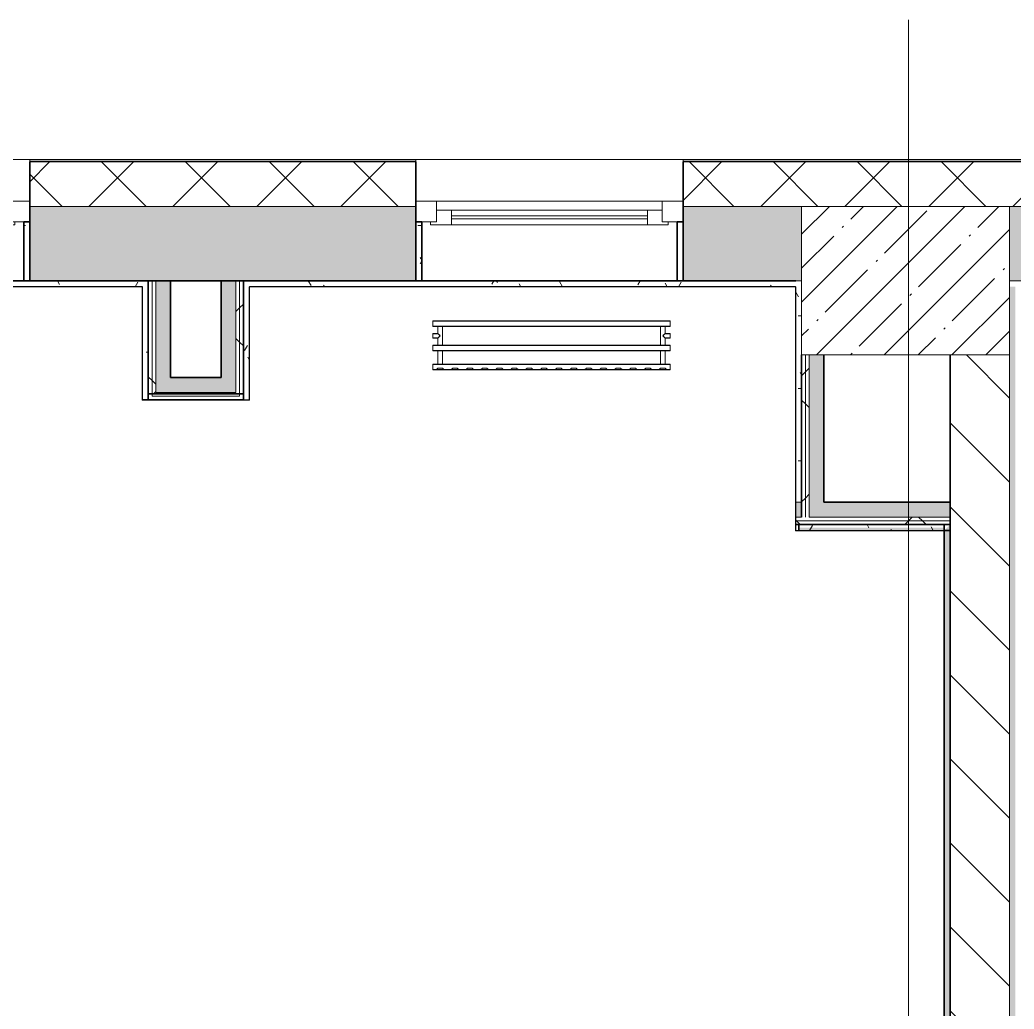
# Model space of a CAD drawing. Header units: millimetres. Extents: x 3914 to 443608, y -156176 to 78197.
# Drawn here: x 282682 to 286030, y -127280 to -123949 of the extents above; entities that cross this region are included whole.
import ezdxf

# ---------------------------------------------------------------- set-up
doc = ezdxf.new("R2010")
doc.units = ezdxf.units.MM
doc.layers.add('A-AREA-PATT-2', color=7, linetype='Continuous', lineweight=5, true_color=0xcde0ef, transparency=1)
for name, color, linetype, lineweight in [('A-FLOR', 7, 'Continuous', 9), ('A-GLAZ', 7, 'Continuous', 9), ('A-GLAZ-1', 7, 'Continuous', 5), ('A-WALL', 7, 'Continuous', 5), ('A-WALL-1', 7, 'Continuous', 35), ('I-WALL', 7, 'Continuous', 5), ('S-COLS', 7, 'Continuous', 9), ('S-COLS-1', 7, 'Continuous', 5), ('Оси', 7, 'Continuous', 9)]:
    doc.layers.add(name, color=color, linetype=linetype, lineweight=lineweight)
doc.layers.add('A-WALL-FNSH-1', color=9, linetype='Continuous', lineweight=5, true_color=0x808080)
doc.layers.add('M-EQPM-1', color=7, linetype='Continuous', lineweight=9, true_color=0xb2b2b2)
pattern_1 = [(0, (174964.42, -145977.62), (243.84, 60.96), [20.117, -162.763, 20.117, -162.763, -975.36]), (0, (174964.42, -145977.62), (243.84, 60.96), [-365.76, 20.117, -345.643, 20.117, -162.763, -426.72]), (0, (174964.42, -145977.62), (243.84, 60.96), [-914.4, 20.117, -101.803, 20.117, -284.683]), (120, (175055.86, -145947.14), (-174.71291, 180.691634), [20.117, -162.763, 20.117, -162.763, -975.36]), (120, (175055.86, -145947.14), (-174.71291, 180.691634), [-365.76, 20.117, -345.643, 20.117, -162.763, -426.72]), (120, (175055.86, -145947.14), (-174.71291, 180.691634), [-914.4, 20.117, -101.803, 20.117, -284.683]), (240, (175086.34, -145825.22), (-69.12709, -241.651634), [20.117, -162.763, 20.117, -162.763, -975.36]), (240, (175086.34, -145825.22), (-69.12709, -241.651634), [-365.76, 20.117, -345.643, 20.117, -162.763, -426.72]), (240, (175086.34, -145825.22), (-69.12709, -241.651634), [-914.4, 20.117, -101.803, 20.117, -284.683])]
pattern_2 = [(45, (174964.42, -145977.62), (-212.132, 212.132), []), (135, (174964.42, -145977.62), (-212.132, -212.132), [])]

# ---------------------------------------------------------------- blocks, each defined once
blk = doc.blocks.new('radiator_prado_classic_z_tip_30_po exemplyaru - Classic Z Тип 30-300-V471-Объем проектирования 2 этажа')
at = {"layer": 'M-EQPM-1'}
for p, q in [((0, 228), (0, 210)), ((800, 228), (0, 228)), ((0, 210), (0, 228)), ((0, 228), (12.5, 228)), ((0, 210), (800, 210)), ((17.8, 210), (0, 210)), ((12.5, 228), (37.5, 228)), ((37.5, 228), (12.5, 228)), ((12.5, 228), (37.5, 228)), ((12.5, 228), (17.5, 223)), ((12.5, 228), (17.5, 223)), ((32.5, 223), (17.5, 223)), ((17.5, 223), (32.5, 223)), ((17.5, 210), (17.5, 164)), ((17.5, 210), (17.5, 164)), ((17.8, 210), (17.5, 210)), ((17.5, 210), (17.8, 210)), ((17.8, 210), (17.5, 210)), ((17.5, 210), (32.5, 210)), ((32.2, 210), (17.8, 210)), ((17.8, 210), (32.2, 210)), ((18.5, 210), (17.8, 210)), ((19.7, 210), (18.5, 210)), ((21.3, 210), (19.7, 210)), ((23.1, 210), (21.3, 210)), ((32.2, 210), (23.1, 210)), ((32.5, 210), (32.2, 210)), ((32.2, 210), (32.5, 210)), ((32.5, 210), (32.2, 210)), ((767.8, 210), (32.2, 210)), ((32.5, 223), (37.5, 228)), ((37.5, 228), (32.5, 223)), ((32.5, 164), (32.5, 210)), ((32.5, 164), (32.5, 210)), ((37.5, 228), (62.5, 228)), ((62.5, 228), (87.5, 228)), ((87.5, 228), (62.5, 228)), ((62.5, 228), (87.5, 228)), ((62.5, 228), (67.5, 223)), ((62.5, 228), (67.5, 223)), ((82.5, 223), (67.5, 223)), ((67.5, 223), (82.5, 223)), ((82.5, 223), (87.5, 228)), ((87.5, 228), (82.5, 223)), ((87.5, 228), (112.5, 228)), ((112.5, 228), (137.5, 228)), ((137.5, 228), (112.5, 228)), ((112.5, 228), (137.5, 228)), ((112.5, 228), (117.5, 223)), ((112.5, 228), (117.5, 223)), ((132.5, 223), (117.5, 223)), ((117.5, 223), (132.5, 223)), ((132.5, 223), (137.5, 228)), ((137.5, 228), (132.5, 223)), ((137.5, 228), (162.5, 228)), ((162.5, 228), (187.5, 228)), ((187.5, 228), (162.5, 228)), ((162.5, 228), (187.5, 228)), ((162.5, 228), (167.5, 223)), ((162.5, 228), (167.5, 223)), ((182.5, 223), (167.5, 223)), ((167.5, 223), (182.5, 223)), ((182.5, 223), (187.5, 228)), ((187.5, 228), (182.5, 223)), ((187.5, 228), (212.5, 228)), ((212.5, 228), (237.5, 228)), ((237.5, 228), (212.5, 228)), ((212.5, 228), (237.5, 228)), ((212.5, 228), (217.5, 223)), ((212.5, 228), (217.5, 223)), ((232.5, 223), (217.5, 223)), ((217.5, 223), (232.5, 223)), ((232.5, 223), (237.5, 228)), ((237.5, 228), (232.5, 223)), ((237.5, 228), (262.5, 228)), ((262.5, 228), (287.5, 228)), ((287.5, 228), (262.5, 228)), ((262.5, 228), (287.5, 228)), ((262.5, 228), (267.5, 223)), ((262.5, 228), (267.5, 223)), ((282.5, 223), (267.5, 223)), ((267.5, 223), (282.5, 223)), ((282.5, 223), (287.5, 228)), ((287.5, 228), (282.5, 223)), ((287.5, 228), (312.5, 228)), ((312.5, 228), (337.5, 228)), ((337.5, 228), (312.5, 228)), ((312.5, 228), (337.5, 228)), ((312.5, 228), (317.5, 223)), ((312.5, 228), (317.5, 223)), ((332.5, 223), (317.5, 223)), ((317.5, 223), (332.5, 223)), ((332.5, 223), (337.5, 228)), ((337.5, 228), (332.5, 223)), ((337.5, 228), (362.5, 228)), ((362.5, 228), (387.5, 228)), ((387.5, 228), (362.5, 228)), ((362.5, 228), (387.5, 228)), ((362.5, 228), (367.5, 223)), ((362.5, 228), (367.5, 223)), ((382.5, 223), (367.5, 223)), ((367.5, 223), (382.5, 223)), ((382.5, 223), (387.5, 228)), ((387.5, 228), (382.5, 223)), ((387.5, 228), (412.5, 228)), ((412.5, 228), (437.5, 228)), ((437.5, 228), (412.5, 228)), ((412.5, 228), (437.5, 228)), ((412.5, 228), (417.5, 223)), ((412.5, 228), (417.5, 223)), ((432.5, 223), (417.5, 223)), ((417.5, 223), (432.5, 223)), ((432.5, 223), (437.5, 228)), ((437.5, 228), (432.5, 223)), ((437.5, 228), (462.5, 228)), ((462.5, 228), (487.5, 228)), ((487.5, 228), (462.5, 228)), ((462.5, 228), (487.5, 228)), ((462.5, 228), (467.5, 223)), ((462.5, 228), (467.5, 223)), ((482.5, 223), (467.5, 223)), ((467.5, 223), (482.5, 223)), ((482.5, 223), (487.5, 228)), ((487.5, 228), (482.5, 223)), ((487.5, 228), (512.5, 228)), ((512.5, 228), (537.5, 228)), ((537.5, 228), (512.5, 228)), ((512.5, 228), (537.5, 228)), ((512.5, 228), (517.5, 223)), ((512.5, 228), (517.5, 223)), ((532.5, 223), (517.5, 223)), ((517.5, 223), (532.5, 223)), ((532.5, 223), (537.5, 228)), ((537.5, 228), (532.5, 223)), ((537.5, 228), (562.5, 228)), ((562.5, 228), (587.5, 228)), ((587.5, 228), (562.5, 228)), ((562.5, 228), (587.5, 228)), ((562.5, 228), (567.5, 223)), ((562.5, 228), (567.5, 223)), ((582.5, 223), (567.5, 223)), ((567.5, 223), (582.5, 223)), ((582.5, 223), (587.5, 228)), ((587.5, 228), (582.5, 223)), ((587.5, 228), (612.5, 228)), ((612.5, 228), (637.5, 228)), ((637.5, 228), (612.5, 228)), ((612.5, 228), (637.5, 228)), ((612.5, 228), (617.5, 223)), ((612.5, 228), (617.5, 223)), ((632.5, 223), (617.5, 223)), ((617.5, 223), (632.5, 223)), ((632.5, 223), (637.5, 228)), ((637.5, 228), (632.5, 223)), ((637.5, 228), (662.5, 228)), ((687.5, 228), (662.5, 228)), ((662.5, 228), (687.5, 228)), ((662.5, 228), (667.5, 223)), ((662.5, 228), (667.5, 223)), ((662.7, 228), (687.5, 228)), ((682.5, 223), (667.5, 223)), ((667.5, 223), (682.5, 223)), ((682.5, 223), (687.5, 228)), ((687.5, 228), (682.5, 223)), ((687.5, 228), (712.5, 228)), ((712.5, 228), (737.5, 228)), ((737.5, 228), (712.5, 228)), ((712.5, 228), (737.5, 228)), ((712.5, 228), (717.5, 223)), ((712.5, 228), (717.5, 223)), ((732.5, 223), (717.5, 223)), ((717.5, 223), (732.5, 223)), ((732.5, 223), (737.5, 228)), ((737.5, 228), (732.5, 223)), ((737.5, 228), (762.5, 228)), ((762.5, 228), (787.5, 228)), ((787.5, 228), (762.5, 228)), ((762.5, 228), (787.5, 228)), ((762.5, 228), (767.5, 223)), ((762.5, 228), (767.5, 223)), ((782.5, 223), (767.5, 223)), ((767.5, 223), (782.5, 223)), ((767.5, 210), (767.5, 164)), ((767.5, 210), (767.5, 164)), ((767.8, 210), (767.5, 210)), ((767.5, 210), (782.5, 210)), ((767.8, 210), (767.5, 210)), ((767.5, 210), (767.8, 210)), ((778.7, 210), (767.8, 210)), ((782.2, 210), (767.8, 210)), ((767.8, 210), (768.5, 210)), ((768.5, 210), (771.2, 210)), ((771.2, 210), (775, 210)), ((775, 210), (778.7, 210)), ((780.3, 210), (778.7, 210)), ((778.7, 210), (781.5, 210)), ((781.5, 210), (780.3, 210)), ((782.2, 210), (781.5, 210)), ((781.5, 210), (782.2, 210)), ((782.5, 210), (782.2, 210)), ((782.5, 210), (782.2, 210)), ((782.2, 210), (782.5, 210)), ((800, 210), (782.2, 210)), ((782.5, 223), (787.5, 228)), ((787.5, 228), (782.5, 223)), ((782.5, 164), (782.5, 210)), ((782.5, 164), (782.5, 210)), ((787.5, 228), (800, 228)), ((800, 210), (800, 228)), ((800, 228), (800, 210)), ((800, 164), (0, 164)), ((0, 164), (0, 146)), ((0, 146), (0, 164)), ((0, 164), (17.8, 164)), ((0, 146), (800, 146)), ((18.5, 146), (0, 146)), ((17.8, 164), (17.5, 164)), ((17.5, 164), (17.8, 164)), ((17.8, 164), (17.5, 164)), ((17.5, 164), (32.5, 164)), ((17.5, 146), (17.5, 121.5)), ((17.5, 146), (17.5, 121.5)), ((17.5, 146), (18.5, 146)), ((18.5, 146), (17.5, 146)), ((17.5, 146), (18.5, 146)), ((32.5, 146), (17.5, 146)), ((32.2, 164), (17.8, 164)), ((17.8, 164), (32.2, 164)), ((18.5, 164), (17.8, 164)), ((19.7, 164), (18.5, 164)), ((18.5, 146), (32.2, 146)), ((32.2, 146), (18.5, 146)), ((18.5, 146), (19.7, 146)), ((21.3, 164), (19.7, 164)), ((19.7, 146), (21.3, 146)), ((23.1, 164), (21.3, 164)), ((21.3, 146), (23.1, 146)), ((25, 164), (23.1, 164)), ((23.1, 146), (25, 146)), ((26.9, 164), (25, 164)), ((25, 146), (26.9, 146)), ((28.8, 164), (26.9, 164)), ((26.9, 146), (28.8, 146)), ((30.3, 164), (28.8, 164)), ((28.8, 146), (30.3, 146)), ((31.5, 164), (30.3, 164)), ((30.3, 146), (31.5, 146)), ((32.2, 164), (31.5, 164)), ((31.5, 146), (32.2, 146)), ((32.5, 164), (32.2, 164)), ((32.2, 164), (32.5, 164)), ((32.5, 164), (32.2, 164)), ((32.2, 164), (767.8, 164)), ((32.2, 146), (32.5, 146)), ((32.5, 146), (32.2, 146)), ((32.2, 146), (32.5, 146)), ((767.8, 146), (32.2, 146)), ((32.5, 82), (32.5, 146)), ((32.5, 82), (32.5, 146)), ((767.8, 164), (767.5, 164)), ((767.5, 164), (782.5, 164)), ((767.8, 164), (767.5, 164)), ((767.5, 164), (767.8, 164)), ((767.5, 146), (767.5, 82)), ((767.5, 146), (767.5, 82)), ((767.5, 146), (767.8, 146)), ((782.5, 146), (767.5, 146)), ((767.5, 146), (767.8, 146)), ((767.8, 146), (767.5, 146)), ((782.2, 164), (767.8, 164)), ((776.9, 164), (767.8, 164)), ((767.8, 164), (769.7, 164)), ((767.8, 146), (769.7, 146)), ((767.8, 146), (781.5, 146)), ((781.5, 146), (767.8, 146)), ((769.7, 164), (782.2, 164)), ((769.7, 146), (781.5, 146)), ((782.2, 164), (776.9, 164)), ((781.5, 146), (782.5, 146)), ((781.5, 146), (782.5, 146)), ((782.5, 146), (781.5, 146)), ((800, 146), (781.5, 146)), ((782.5, 164), (782.2, 164)), ((782.5, 164), (782.2, 164)), ((782.2, 164), (782.5, 164)), ((782.2, 164), (800, 164)), ((782.5, 121.5), (782.5, 146)), ((782.5, 121.5), (782.5, 146)), ((800, 146), (800, 164)), ((800, 164), (800, 146)), ((17.5, 121.5), (0, 121.5)), ((17.5, 121.5), (0, 121.5)), ((0, 121.5), (0, 120.5)), ((0, 106.5), (0, 121.5)), ((0, 120.5), (0, 107.5)), ((0, 120.5), (0, 119.3)), ((0, 114), (0, 120.5)), ((0, 120.5), (0, 120.5)), ((0, 119.3), (0, 117.8)), ((0, 117.8), (0, 114)), ((0, 114), (0, 110.3)), ((0, 107.5), (0, 114)), ((0, 110.3), (0, 108.7)), ((0, 108.7), (0, 107.5)), ((0, 107.5), (0, 106.5)), ((0, 107.5), (0, 107.5)), ((0, 106.5), (17.5, 106.5)), ((0, 106.5), (17.5, 106.5)), ((17.5, 106.5), (17.5, 82)), ((17.5, 106.5), (17.5, 82)), ((800, 121.5), (782.5, 121.5)), ((800, 121.5), (782.5, 121.5)), ((782.5, 82), (782.5, 106.5)), ((782.5, 106.5), (800, 106.5)), ((782.5, 82), (782.5, 106.5)), ((782.5, 106.5), (800, 106.5)), ((800, 121.5), (800, 106.5)), ((800, 120.5), (800, 121.5)), ((800, 121.5), (800, 120.5)), ((800, 120.5), (800, 121.5)), ((800, 107.5), (800, 120.5)), ((800, 120.5), (800, 107.5)), ((800, 117.8), (800, 120.5)), ((800, 107.5), (800, 117.8)), ((800, 106.5), (800, 107.5)), ((800, 107.5), (800, 106.5)), ((800, 106.5), (800, 107.5)), ((800, 82), (0, 82)), ((0, 82), (0, 64)), ((0, 64), (0, 82)), ((0, 82), (18.5, 82)), ((18.5, 82), (17.5, 82)), ((17.5, 82), (18.5, 82)), ((18.5, 82), (17.5, 82)), ((17.5, 82), (32.5, 82)), ((32.2, 82), (18.5, 82)), ((18.5, 82), (32.2, 82)), ((19.7, 82), (18.5, 82)), ((21.3, 82), (19.7, 82)), ((23.1, 82), (21.3, 82)), ((25, 82), (23.1, 82)), ((26.9, 82), (25, 82)), ((28.8, 82), (26.9, 82)), ((30.3, 82), (28.8, 82)), ((31.5, 82), (30.3, 82)), ((32.2, 82), (31.5, 82)), ((32.5, 82), (32.2, 82)), ((32.2, 82), (32.5, 82)), ((32.5, 82), (32.2, 82)), ((32.2, 82), (767.8, 82)), ((767.8, 82), (767.5, 82)), ((767.5, 82), (782.5, 82)), ((767.8, 82), (767.5, 82)), ((767.5, 82), (767.8, 82)), ((780.3, 82), (767.8, 82)), ((781.5, 82), (767.8, 82)), ((767.8, 82), (773.1, 82)), ((773.1, 82), (778.7, 82)), ((778.7, 82), (781.5, 82)), ((781.5, 82), (780.3, 82)), ((782.5, 82), (781.5, 82)), ((782.5, 82), (781.5, 82)), ((781.5, 82), (782.5, 82)), ((781.5, 82), (800, 82)), ((800, 64), (800, 82)), ((800, 82), (800, 64)), ((800, 64), (0, 64)), ((0, 64), (800, 64))]:
    blk.add_line(p, q, dxfattribs=at)
for points, knots in [([(18.5, 120.5), (18.4, 120.6), (18.3, 120.7), (18.1, 120.9), (17.9, 121.1), (17.8, 121.2), (17.7, 121.3), (17.5, 121.5), (17.5, 121.5), (17.5, 121.5)], [0.7142857, 0.7142857, 0.7142857, 0.7142857, 0.75, 0.7857143, 0.8214286, 0.8571429, 0.8928571, 0.9285714, 1, 1, 1, 1]), ([(17.5, 121.5), (17.5, 121.5), (17.5, 121.5), (17.7, 121.3), (17.8, 121.2), (17.9, 121.1), (18.1, 120.9), (18.3, 120.7), (18.4, 120.6), (18.5, 120.5)], [0, 0, 0, 0, 0.0714286, 0.1071429, 0.1428571, 0.1785714, 0.2142857, 0.25, 0.2857143, 0.2857143, 0.2857143, 0.2857143]), ([(17.5, 121.5), (17.5, 121.5), (17.5, 121.5), (17.7, 121.3), (17.8, 121.2), (17.9, 121.1), (18.1, 120.9), (18.3, 120.7), (18.4, 120.6), (18.5, 120.5)], [0, 0, 0, 0, 0.0714286, 0.1071429, 0.1428571, 0.1785714, 0.2142857, 0.25, 0.2857143, 0.2857143, 0.2857143, 0.2857143]), ([(25, 114), (24.5, 114.5), (23.6, 115.4), (22.4, 116.6), (21.6, 117.4), (21.1, 117.9), (20.8, 118.2), (20.5, 118.5), (20.2, 118.8), (19.8, 119.1), (19.6, 119.4), (19.3, 119.7), (19, 120), (18.7, 120.3), (18.5, 120.5), (18.3, 120.7), (18.1, 120.9), (17.9, 121.1), (17.8, 121.2), (17.7, 121.3), (17.5, 121.5), (17.5, 121.5), (17.5, 121.5)], [0, 0, 0, 0, 0.142857, 0.285714, 0.357143, 0.392857, 0.428571, 0.464286, 0.5, 0.535714, 0.571429, 0.607143, 0.642857, 0.678571, 0.714286, 0.75, 0.785714, 0.821429, 0.857143, 0.892857, 0.928571, 1, 1, 1, 1]), ([(17.5, 106.5), (17.5, 106.5), (17.5, 106.5), (17.7, 106.7), (17.8, 106.8), (17.9, 106.9), (18.1, 107.1), (18.3, 107.3), (18.5, 107.5), (18.7, 107.7), (19, 108), (19.3, 108.3), (19.6, 108.6), (19.8, 108.9), (20.3, 109.3), (20.7, 109.7), (21.1, 110.1), (21.6, 110.6), (22.4, 111.4), (23.6, 112.6), (24.5, 113.5), (25, 114)], [0, 0, 0, 0, 0.071429, 0.107143, 0.142857, 0.178571, 0.214286, 0.25, 0.285714, 0.321429, 0.357143, 0.392857, 0.428571, 0.464286, 0.5, 0.571429, 0.607143, 0.642857, 0.714286, 0.857143, 1, 1, 1, 1]), ([(17.5, 106.5), (17.5, 106.5), (17.5, 106.5), (17.7, 106.7), (17.8, 106.8), (17.9, 106.9), (18.1, 107.1), (18.3, 107.3), (18.4, 107.4), (18.5, 107.5)], [0, 0, 0, 0, 0.0714286, 0.1071429, 0.1428571, 0.1785714, 0.2142857, 0.25, 0.2857143, 0.2857143, 0.2857143, 0.2857143]), ([(18.5, 107.5), (18.4, 107.4), (18.3, 107.3), (18.1, 107.1), (17.9, 106.9), (17.8, 106.8), (17.7, 106.7), (17.5, 106.5), (17.5, 106.5), (17.5, 106.5)], [0.7142857, 0.7142857, 0.7142857, 0.7142857, 0.75, 0.7857143, 0.8214286, 0.8571429, 0.8928571, 0.9285714, 1, 1, 1, 1]), ([(18.5, 107.5), (18.4, 107.4), (18.3, 107.3), (18.1, 107.1), (17.9, 106.9), (17.8, 106.8), (17.7, 106.7), (17.5, 106.5), (17.5, 106.5), (17.5, 106.5)], [0.7142857, 0.7142857, 0.7142857, 0.7142857, 0.75, 0.7857143, 0.8214286, 0.8571429, 0.8928571, 0.9285714, 1, 1, 1, 1]), ([(22.1, 116.9), (21.9, 117.1), (21.6, 117.4), (21.1, 117.9), (20.8, 118.2), (20.5, 118.5), (20.2, 118.8), (19.9, 119.2), (19.7, 119.3), (19.6, 119.4)], [0.2857143, 0.2857143, 0.2857143, 0.2857143, 0.3571429, 0.3928571, 0.4285714, 0.4642857, 0.5, 0.5357143, 0.5714286, 0.5714286, 0.5714286, 0.5714286]), ([(19.6, 119.4), (19.7, 119.3), (19.9, 119.2), (20.3, 118.7), (20.7, 118.3), (21.1, 117.9), (21.6, 117.4), (21.9, 117.1), (22.1, 116.9)], [0.4285714, 0.4285714, 0.4285714, 0.4285714, 0.4642857, 0.5, 0.5714286, 0.6071429, 0.6428571, 0.7142857, 0.7142857, 0.7142857, 0.7142857]), ([(19.6, 119.4), (19.7, 119.3), (19.8, 119.1), (20.3, 118.7), (20.7, 118.3), (21.1, 117.9), (21.6, 117.4), (21.9, 117.1), (22.1, 116.9)], [0.4285714, 0.4285714, 0.4285714, 0.4285714, 0.4642857, 0.5, 0.5714286, 0.6071429, 0.6428571, 0.7142857, 0.7142857, 0.7142857, 0.7142857]), ([(19.6, 108.6), (19.7, 108.7), (19.9, 108.8), (20.3, 109.3), (20.7, 109.7), (21.1, 110.1), (21.6, 110.6), (21.9, 110.9), (22.1, 111.1)], [0.4285714, 0.4285714, 0.4285714, 0.4285714, 0.4642857, 0.5, 0.5714286, 0.6071429, 0.6428571, 0.7142857, 0.7142857, 0.7142857, 0.7142857]), ([(22.1, 111.1), (21.9, 110.9), (21.6, 110.6), (21.1, 110.1), (20.8, 109.8), (20.5, 109.5), (20.2, 109.2), (19.9, 108.8), (19.7, 108.7), (19.6, 108.6)], [0.2857143, 0.2857143, 0.2857143, 0.2857143, 0.3571429, 0.3928571, 0.4285714, 0.4642857, 0.5, 0.5357143, 0.5714286, 0.5714286, 0.5714286, 0.5714286]), ([(22.1, 111.1), (21.9, 110.9), (21.6, 110.6), (21.1, 110.1), (20.8, 109.8), (20.5, 109.5), (20.2, 109.2), (19.8, 108.9), (19.7, 108.7), (19.6, 108.6)], [0.2857143, 0.2857143, 0.2857143, 0.2857143, 0.3571429, 0.3928571, 0.4285714, 0.4642857, 0.5, 0.5357143, 0.5714286, 0.5714286, 0.5714286, 0.5714286]), ([(775, 114), (775.5, 114.5), (776.4, 115.4), (777.6, 116.6), (778.4, 117.4), (778.9, 117.9), (779.2, 118.2), (779.5, 118.5), (779.8, 118.8), (780.1, 119.2), (780.4, 119.4), (780.7, 119.7), (781, 120), (781.3, 120.3), (781.5, 120.5), (781.7, 120.7), (781.9, 120.9), (782.1, 121.1), (782.2, 121.2), (782.3, 121.3), (782.5, 121.5), (782.5, 121.5), (782.5, 121.5)], [0, 0, 0, 0, 0.142857, 0.285714, 0.357143, 0.392857, 0.428571, 0.464286, 0.5, 0.535714, 0.571429, 0.607143, 0.642857, 0.678571, 0.714286, 0.75, 0.785714, 0.821429, 0.857143, 0.892857, 0.928571, 1, 1, 1, 1]), ([(782.5, 106.5), (782.5, 106.5), (782.5, 106.5), (782.3, 106.7), (782.2, 106.8), (782.1, 106.9), (781.9, 107.1), (781.7, 107.3), (781.5, 107.5), (781.3, 107.7), (781, 108), (780.7, 108.3), (780.4, 108.6), (780.1, 108.8), (779.7, 109.3), (779.3, 109.7), (778.9, 110.1), (778.4, 110.6), (777.6, 111.4), (776.4, 112.6), (775.5, 113.5), (775, 114)], [0, 0, 0, 0, 0.071429, 0.107143, 0.142857, 0.178571, 0.214286, 0.25, 0.285714, 0.321429, 0.357143, 0.392857, 0.428571, 0.464286, 0.5, 0.571429, 0.607143, 0.642857, 0.714286, 0.857143, 1, 1, 1, 1]), ([(780.4, 119.4), (780.3, 119.3), (780.1, 119.2), (779.7, 118.7), (779.3, 118.3), (778.9, 117.9), (778.4, 117.4), (778.1, 117.1), (777.9, 116.9)], [0.4285714, 0.4285714, 0.4285714, 0.4285714, 0.4642857, 0.5, 0.5714286, 0.6071429, 0.6428571, 0.7142857, 0.7142857, 0.7142857, 0.7142857]), ([(779.2, 118.2), (779.1, 118.1), (778.9, 117.9), (778.4, 117.4), (778.1, 117.1), (777.9, 116.9)], [0.5714286, 0.5714286, 0.5714286, 0.5714286, 0.6071429, 0.6428571, 0.7142857, 0.7142857, 0.7142857, 0.7142857]), ([(777.9, 116.9), (778.1, 117.1), (778.4, 117.4), (778.9, 117.9), (779.1, 118.1), (779.2, 118.2)], [0.2857143, 0.2857143, 0.2857143, 0.2857143, 0.3571429, 0.3928571, 0.4285714, 0.4285714, 0.4285714, 0.4285714]), ([(777.9, 111.1), (778.1, 110.9), (778.4, 110.6), (778.9, 110.1), (779.1, 109.9), (779.2, 109.8)], [0.2857143, 0.2857143, 0.2857143, 0.2857143, 0.3571429, 0.3928571, 0.4285714, 0.4285714, 0.4285714, 0.4285714]), ([(777.9, 111.1), (778.1, 110.9), (778.4, 110.6), (778.9, 110.1), (779.1, 109.9), (779.2, 109.8)], [0.2857143, 0.2857143, 0.2857143, 0.2857143, 0.3571429, 0.3928571, 0.4285714, 0.4285714, 0.4285714, 0.4285714]), ([(780.4, 108.6), (780.3, 108.7), (780.1, 108.8), (779.7, 109.3), (779.3, 109.7), (778.9, 110.1), (778.4, 110.6), (778.1, 110.9), (777.9, 111.1)], [0.4285714, 0.4285714, 0.4285714, 0.4285714, 0.4642857, 0.5, 0.5714286, 0.6071429, 0.6428571, 0.7142857, 0.7142857, 0.7142857, 0.7142857]), ([(780.4, 119.4), (780.3, 119.3), (780.1, 119.2), (779.7, 118.7), (779.4, 118.4), (779.2, 118.2)], [0.4285714, 0.4285714, 0.4285714, 0.4285714, 0.4642857, 0.5, 0.5714286, 0.5714286, 0.5714286, 0.5714286]), ([(782.5, 121.5), (782.5, 121.5), (782.5, 121.5), (782.3, 121.3), (782.2, 121.2), (782.1, 121.1), (781.9, 120.9), (781.7, 120.7), (781.6, 120.6), (781.5, 120.5)], [0, 0, 0, 0, 0.0714286, 0.1071429, 0.1428571, 0.1785714, 0.2142857, 0.25, 0.2857143, 0.2857143, 0.2857143, 0.2857143]), ([(782.5, 121.5), (782.5, 121.5), (782.5, 121.5), (782.3, 121.3), (782.2, 121.2), (782.1, 121.1), (781.9, 120.9), (781.7, 120.7), (781.6, 120.6), (781.5, 120.5)], [0, 0, 0, 0, 0.0714286, 0.1071429, 0.1428571, 0.1785714, 0.2142857, 0.25, 0.2857143, 0.2857143, 0.2857143, 0.2857143]), ([(781.5, 120.5), (781.6, 120.6), (781.7, 120.7), (781.9, 120.9), (782.1, 121.1), (782.2, 121.2), (782.3, 121.3), (782.5, 121.5), (782.5, 121.5), (782.5, 121.5)], [0.7142857, 0.7142857, 0.7142857, 0.7142857, 0.75, 0.7857143, 0.8214286, 0.8571429, 0.8928571, 0.9285714, 1, 1, 1, 1]), ([(781.5, 107.5), (781.6, 107.4), (781.7, 107.3), (781.9, 107.1), (782.1, 106.9), (782.2, 106.8), (782.3, 106.7), (782.5, 106.5), (782.5, 106.5), (782.5, 106.5)], [0.7142857, 0.7142857, 0.7142857, 0.7142857, 0.75, 0.7857143, 0.8214286, 0.8571429, 0.8928571, 0.9285714, 1, 1, 1, 1]), ([(781.5, 107.5), (781.6, 107.4), (781.7, 107.3), (781.9, 107.1), (782.1, 106.9), (782.2, 106.8), (782.3, 106.7), (782.5, 106.5), (782.5, 106.5), (782.5, 106.5)], [0.7142857, 0.7142857, 0.7142857, 0.7142857, 0.75, 0.7857143, 0.8214286, 0.8571429, 0.8928571, 0.9285714, 1, 1, 1, 1]), ([(782.5, 106.5), (782.5, 106.5), (782.5, 106.5), (782.3, 106.7), (782.2, 106.8), (782.1, 106.9), (781.9, 107.1), (781.7, 107.3), (781.6, 107.4), (781.5, 107.5)], [0, 0, 0, 0, 0.0714286, 0.1071429, 0.1428571, 0.1785714, 0.2142857, 0.25, 0.2857143, 0.2857143, 0.2857143, 0.2857143])]:
    blk.add_open_spline(points, degree=3, knots=knots, dxfattribs=at)
for points in [[(19.6, 119.4), (19.5, 119.5), (19.3, 119.7), (19, 120), (18.7, 120.3), (18.6, 120.4), (18.5, 120.5)], [(18.5, 120.5), (18.6, 120.4), (18.7, 120.3), (19, 120), (19.3, 119.7), (19.5, 119.5), (19.6, 119.4)], [(18.5, 120.5), (18.6, 120.4), (18.7, 120.3), (19, 120), (19.3, 119.7), (19.5, 119.5), (19.6, 119.4)], [(18.5, 107.5), (18.6, 107.6), (18.7, 107.7), (19, 108), (19.3, 108.3), (19.5, 108.5), (19.6, 108.6)], [(19.6, 108.6), (19.5, 108.5), (19.3, 108.3), (19, 108), (18.7, 107.7), (18.6, 107.6), (18.5, 107.5)], [(19.6, 108.6), (19.5, 108.5), (19.3, 108.3), (19, 108), (18.7, 107.7), (18.6, 107.6), (18.5, 107.5)], [(25, 114), (24.5, 114.5), (23.6, 115.4), (22.6, 116.4), (22.1, 116.9)], [(22.1, 116.9), (22.6, 116.4), (23.6, 115.4), (24.5, 114.5), (25, 114)], [(22.1, 116.9), (22.6, 116.4), (23.6, 115.4), (24.5, 114.5), (25, 114)], [(22.1, 111.1), (22.6, 111.6), (23.6, 112.6), (24.5, 113.5), (25, 114)], [(25, 114), (24.5, 113.5), (23.6, 112.6), (22.6, 111.6), (22.1, 111.1)], [(25, 114), (24.5, 113.5), (23.6, 112.6), (22.6, 111.6), (22.1, 111.1)], [(777.9, 116.9), (777.4, 116.4), (776.4, 115.4), (775.5, 114.5), (775, 114)], [(777.9, 116.9), (777.4, 116.4), (776.4, 115.4), (775.5, 114.5), (775, 114)], [(775, 114), (775.5, 114.5), (776.4, 115.4), (777.4, 116.4), (777.9, 116.9)], [(775, 114), (775.5, 113.5), (776.4, 112.6), (777.4, 111.6), (777.9, 111.1)], [(775, 114), (775.5, 113.5), (776.4, 112.6), (777.4, 111.6), (777.9, 111.1)], [(777.9, 111.1), (777.4, 111.6), (776.4, 112.6), (775.5, 113.5), (775, 114)], [(779.2, 118.2), (779.3, 118.3), (779.5, 118.5), (779.8, 118.8), (780.1, 119.2), (780.3, 119.3), (780.4, 119.4)], [(779.2, 109.8), (779.3, 109.7), (779.5, 109.5), (779.8, 109.2), (780.1, 108.8), (780.3, 108.7), (780.4, 108.6)], [(779.2, 109.8), (779.3, 109.7), (779.5, 109.5), (779.8, 109.2), (780.1, 108.8), (780.3, 108.7), (780.4, 108.6)], [(781.5, 120.5), (781.4, 120.4), (781.3, 120.3), (781, 120), (780.7, 119.7), (780.5, 119.5), (780.4, 119.4)], [(781.5, 120.5), (781.4, 120.4), (781.3, 120.3), (781, 120), (780.7, 119.7), (780.5, 119.5), (780.4, 119.4)], [(780.4, 119.4), (780.5, 119.5), (780.7, 119.7), (781, 120), (781.3, 120.3), (781.4, 120.4), (781.5, 120.5)], [(780.4, 108.6), (780.5, 108.5), (780.7, 108.3), (781, 108), (781.3, 107.7), (781.4, 107.6), (781.5, 107.5)], [(780.4, 108.6), (780.5, 108.5), (780.7, 108.3), (781, 108), (781.3, 107.7), (781.4, 107.6), (781.5, 107.5)], [(781.5, 107.5), (781.4, 107.6), (781.3, 107.7), (781, 108), (780.7, 108.3), (780.5, 108.5), (780.4, 108.6)]]:
    blk.add_open_spline(points, degree=3, dxfattribs=at)
blk = doc.blocks.new('120_Окно_СКБ_1Ст - 120_Окно_СКБ_1Ст 900х2500_h_ с форточкой-V355-Объем проектирования 2 этажа')
at = {"layer": 'A-GLAZ'}
for p, q in [((-450, -127), (-450, -57)), ((-450, -57), (-380, -57)), ((-380, -57), (-380, -127)), ((380, -127), (380, -57)), ((380, -57), (450, -57)), ((450, -57), (450, -127)), ((380, -87), (-380, -87)), ((-380, -87), (-380, -127)), ((-330, -137), (-330, -87)), ((330, -137), (330, -87)), ((380, -127), (380, -87)), ((-380, -127), (-450, -127)), ((-380, -127), (-400, -127)), ((-400, -127), (-400, -137)), ((450, -127), (380, -127)), ((400, -127), (380, -127)), ((400, -137), (400, -127)), ((-400, -137), (400, -137)), ((400, -137), (-400, -137))]:
    blk.add_line(p, q, dxfattribs=at)
at = {"layer": 'A-GLAZ-1'}
for p, q in [((450, -57), (-450, -57)), ((-430, -127), (-400, -127)), ((-330, -107), (330, -107)), ((330, -117), (-330, -117)), ((400, -127), (430, -127))]:
    blk.add_line(p, q, dxfattribs=at)
blk = doc.blocks.new('BSC_Колонна _Прямоугольная - 700х500-V423-Объем проектирования 2 этажа')
at = {"layer": 'S-COLS-1'}
h = blk.add_hatch(dxfattribs=at)
h.set_pattern_fill('FP_172', color=256, style=0, pattern_type=2)
h.set_pattern_definition([(45, (-110700, -21150), (-114.04925, 114.04925), []), (45, (-110585.95, -21150), (-114.04925, 114.04925), [201.613, -40.323, 6.706, -33.617])])
h.paths.add_polyline_path([(-297, -250), (350, -250), (350, 250), (-350, 250), (-350, -250)])
for p, q in [((350, 250), (-350, 250)), ((-350, 250), (-350, -250)), ((350, -250), (350, 250)), ((-350, -250), (350, -250))]:
    blk.add_line(p, q, dxfattribs=at)

msp = doc.modelspace()

# ---------------------------------------------------------------- hatches: boundary and pattern name
at = {"layer": 'A-AREA-PATT-2'}
h = msp.add_hatch(color=256, dxfattribs=at)
h.paths.add_polyline_path([(280494.4, -132420.6), (280504.4, -132420.6), (280504.4, -131997.6), (280494.4, -131997.6), (280494.4, -132419.8)])
h.paths.add_polyline_path([(284808.9, -132352.1), (284808.9, -131972.1), (285788.9, -131972.1), (285788.9, -131966.6), (284803.4, -131966.6), (284803.4, -132346.6), (284515.4, -132346.6), (284515.4, -131966.6), (280494.4, -131966.6), (280494.4, -131977.6), (280504.4, -131976.1), (280504.4, -131972.1), (284494.4, -131972.1), (284494.4, -132352.1), (284803.4, -132352.1)])
h.paths.add_polyline_path([(285304.4, -125668.6), (285793.9, -125668.6), (285793.4, -125658.6), (285304.4, -125658.6)])
h.paths.add_polyline_path([(281024.9, -125228.6), (281034.4, -125228.6), (281034.4, -125218.1), (281024.4, -125218.6), (281024.4, -125228.6)])
at = {"layer": 'A-WALL'}
h = msp.add_hatch(dxfattribs=at)
h.set_pattern_fill('FP_24', color=256, style=0, pattern_type=2)
h.set_pattern_definition([(45, (174964.42, -145977.62), (-141.42136, 141.42136), []), (135, (174964.42, -145977.62), (-141.42136, -141.42136), [])])
h.paths.add_polyline_path([(285314.4, -124577.6), (286214.4, -124577.6), (286214.4, -124427.6), (284914.9, -124427.6), (284914.9, -124577.6)])
h.paths.add_polyline_path([(280514.6, -124577.6), (281814.9, -124577.6), (281814.9, -124427.6), (280514.6, -124427.6)])
h.paths.add_polyline_path([(284014.9, -124577.6), (284014.9, -124427.6), (282714.9, -124427.6), (282714.9, -124577.6), (283486.7, -124577.6)])
h.paths.add_polyline_path([(278214.6, -124577.6), (278214.6, -124427.6), (277014.4, -124427.6), (277014.4, -124577.6)])
h.paths.add_polyline_path([(276039.4, -124577.6), (276114.4, -124577.6), (276114.4, -124427.6), (271574.4, -124427.6), (271574.4, -124577.6), (275829.4, -124577.6)])
h.paths.add_polyline_path([(268274.4, -124577.6), (268274.4, -124427.6), (268024.4, -124427.6), (268024.4, -124577.6)])
h.paths.add_polyline_path([(292882.2, -124577.6), (294214.6, -124577.6), (294214.6, -124427.6), (292864.9, -124427.6), (292864.9, -124577.6)])
h.paths.add_polyline_path([(290714, -124577.6), (291964.9, -124577.6), (291964.9, -124427.6), (290564.9, -124427.6), (290564.9, -124577.6)])
h.paths.add_polyline_path([(287114.4, -124577.6), (288264.9, -124577.6), (288264.9, -124427.6), (287114.4, -124427.6)])
h.paths.add_polyline_path([(299794.4, -124577.6), (300194.4, -124577.6), (300194.4, -124427.6), (295114.6, -124427.6), (295114.6, -124577.6), (298664.1, -124577.6)])
at = {"layer": 'I-WALL'}
h = msp.add_hatch(dxfattribs=at)
h.set_pattern_fill('FP_1', color=256, style=0, pattern_type=2)
h.set_pattern_definition([(45, (174964.42, -145977.62), (-114.04925, 114.04925), []), (45, (175078.47, -145977.62), (-114.04925, 114.04925), [201.612, -40.322, 6.706, -33.617])])
h.paths.add_polyline_path([(285314.4, -124827.6), (285314.4, -124577.6), (284914.9, -124577.6), (284914.9, -124827.6), (285309.5, -124827.6)])
h.paths.add_polyline_path([(283486.7, -124827.6), (284014.9, -124827.6), (284014.9, -124577.6), (282714.9, -124577.6), (282714.9, -124827.6), (283434.4, -124827.6)])
h.paths.add_polyline_path([(275536.6, -124827.6), (275544.4, -124827.6), (275544.4, -124577.6), (275524.4, -124577.6), (275524.4, -124827.6)])
h.paths.add_polyline_path([(296174.4, -124827.6), (296174.4, -124577.6), (295814.4, -124577.6), (295814.4, -124827.6)])
h.paths.add_polyline_path([(275764.4, -124827.6), (276114.4, -124827.6), (276114.4, -124577.6), (275764.4, -124577.6), (275764.4, -124585.9)])
h.paths.add_polyline_path([(294214.6, -124827.6), (294214.6, -124577.6), (292864.9, -124577.6), (292864.9, -124827.6), (293604.9, -124827.6)])
h.paths.add_polyline_path([(291964.9, -124827.6), (291964.9, -124577.6), (291064.9, -124577.6), (291064.9, -124827.6), (291436.7, -124827.6)])
h.paths.add_polyline_path([(278214.6, -124827.6), (278214.6, -124577.6), (277014.4, -124577.6), (277014.4, -124827.6)])
h.paths.add_polyline_path([(287114.4, -124827.6), (288264.9, -124827.6), (288264.9, -124577.6), (287114.4, -124577.6)])
h.paths.add_polyline_path([(281014.4, -124827.6), (281814.9, -124827.6), (281814.9, -124577.6), (281014.4, -124577.6)])
h.paths.add_polyline_path([(286014.4, -124827.6), (286214.4, -124827.6), (286214.4, -124577.6), (286014.4, -124577.6), (286014.4, -124702.6)])
h = msp.add_hatch(dxfattribs=at)
h.set_pattern_fill('FP_191', color=256, style=0, pattern_type=2)
h.set_pattern_definition(pattern_1)
h.paths.add_polyline_path([(282714.9, -124827.6), (282714.9, -124629.6), (282694.9, -124629.6), (282694.9, -124827.6)])
h = msp.add_hatch(dxfattribs=at)
h.set_pattern_fill('FP_191', color=256, style=0, pattern_type=2)
h.set_pattern_definition(pattern_1)
h.paths.add_polyline_path([(284014.9, -124827.6), (284034.9, -124827.6), (284034.9, -124629.6), (284014.9, -124629.6), (284014.9, -124780.2)])
h = msp.add_hatch(dxfattribs=at)
h.set_pattern_fill('FP_191', color=256, style=0, pattern_type=2)
h.set_pattern_definition(pattern_1)
h.paths.add_polyline_path([(284914.9, -124827.6), (284914.9, -124629.6), (284894.9, -124629.6), (284894.9, -124827.6)])
h = msp.add_hatch(dxfattribs=at)
h.set_pattern_fill('FP_191', color=256, style=0, pattern_type=2)
h.set_pattern_definition(pattern_1)
h.paths.add_polyline_path([(281014.4, -124827.6), (281035.4, -124847.6), (283114.4, -124847.6), (283114.4, -124827.6), (281318.5, -124827.6)])
h.paths.add_polyline_path([(281014.4, -124847.6), (281034.4, -124847.6), (281014.4, -124827.6), (281014.4, -124834)])
h = msp.add_hatch(dxfattribs=at)
h.set_pattern_fill('FP_192', color=256, style=0, pattern_type=2)
h.set_pattern_definition(pattern_2)
h.paths.add_polyline_path([(283126.9, -125208.6), (283126.9, -124827.6), (283114.4, -124827.6), (283114.4, -125208.6), (283126.7, -125208.6)])
h = msp.add_hatch(dxfattribs=at)
h.set_pattern_fill('FP_192', color=256, style=0, pattern_type=2)
h.set_pattern_definition(pattern_2)
h.paths.add_polyline_path([(283126.9, -125208.6), (283139.4, -125208.6), (283139.4, -124827.6), (283126.9, -124827.6), (283126.9, -125153.6)])
for points in [[(283139.4, -125203.6), (283189.4, -125203.6), (283189.4, -124827.6), (283139.4, -124827.6), (283139.4, -124872.1)], [(283359.4, -125153.6), (283409.4, -125153.6), (283409.4, -124827.6), (283359.4, -124827.6), (283359.4, -124872.1)], [(285339.4, -125573.6), (285389.4, -125573.6), (285389.4, -125077.6), (285339.4, -125077.6), (285339.4, -125301.9)], [(283189.4, -125203.6), (283409.4, -125203.6), (283409.4, -125153.6), (283189.4, -125153.6)]]:
    msp.add_hatch(color=256, dxfattribs=at).paths.add_polyline_path(points)
h = msp.add_hatch(dxfattribs=at)
h.set_pattern_fill('FP_192', color=256, style=0, pattern_type=2)
h.set_pattern_definition(pattern_2)
h.paths.add_polyline_path([(283420, -125203.6), (283421.9, -125203.6), (283421.9, -124827.6), (283409.4, -124827.6), (283409.4, -125203.6)])
h = msp.add_hatch(dxfattribs=at)
h.set_pattern_fill('FP_192', color=256, style=0, pattern_type=2)
h.set_pattern_definition(pattern_2)
h.paths.add_polyline_path([(283434.4, -125208.6), (283434.4, -124827.6), (283421.9, -124827.6), (283421.9, -125208.6), (283429.4, -125208.6)])
h = msp.add_hatch(dxfattribs=at)
h.set_pattern_fill('FP_191', color=256, style=0, pattern_type=2)
h.set_pattern_definition(pattern_1)
h.paths.add_polyline_path([(285253.1, -124847.6), (285294.4, -124847.6), (285293.4, -124827.6), (283434.4, -124827.6), (283434.4, -124847.6), (284914.9, -124847.6)])
h = msp.add_hatch(dxfattribs=at)
h.set_pattern_fill('FP_191', color=256, style=0, pattern_type=2)
h.set_pattern_definition(pattern_1)
h.paths.add_polyline_path([(285305.4, -125573.6), (285314.4, -125573.6), (285314.4, -124827.6), (285294.4, -124848.6), (285294.4, -125573.6)])
h.paths.add_polyline_path([(285294.4, -124847.6), (285314.4, -124827.6), (285294.4, -124827.6), (285294.4, -124833)])
h = msp.add_hatch(dxfattribs=at)
h.set_pattern_fill('FP_191', color=256, style=0, pattern_type=2)
h.set_pattern_definition(pattern_1)
h.paths.add_polyline_path([(290452.9, -124847.6), (290544.9, -124847.6), (290544.9, -124837.6), (290389.9, -124827.6), (286014.4, -124827.6), (286037.9, -124847.6), (290352.6, -124847.6)])
h.paths.add_polyline_path([(286014.4, -124847.6), (286034.4, -124847.6), (286014.4, -124827.6)])
h = msp.add_hatch(dxfattribs=at)
h.set_pattern_fill('FP_191', color=256, style=0, pattern_type=2)
h.set_pattern_definition(pattern_1)
h.paths.add_polyline_path([(283094.4, -125208.6), (283114.4, -125208.6), (283114.4, -124847.6), (283094.4, -124847.6), (283094.4, -124872.1)])
h = msp.add_hatch(dxfattribs=at)
h.set_pattern_fill('FP_191', color=256, style=0, pattern_type=2)
h.set_pattern_definition(pattern_1)
h.paths.add_polyline_path([(283434.4, -125228.6), (283454.4, -125228.6), (283454.4, -124847.6), (283434.4, -124847.6), (283434.4, -125216.1)])
h = msp.add_hatch(dxfattribs=at)
h.set_pattern_fill('FP_191', color=256, style=0, pattern_type=2)
h.set_pattern_definition(pattern_1)
h.paths.add_polyline_path([(286023.8, -132377.6), (286034.4, -132377.6), (286034.4, -124847.6), (286014.4, -124847.6), (286014.4, -132377.6)])
h = msp.add_hatch(dxfattribs=at)
h.set_pattern_fill('FP_192', color=256, style=0, pattern_type=2)
h.set_pattern_definition(pattern_2)
h.paths.add_polyline_path([(285314.4, -125623.6), (285326.9, -125623.6), (285326.9, -125077.6), (285314.4, -125077.6), (285314.4, -125573.6)])
h = msp.add_hatch(dxfattribs=at)
h.set_pattern_fill('FP_192', color=256, style=0, pattern_type=2)
h.set_pattern_definition(pattern_2)
h.paths.add_polyline_path([(285339.4, -125623.6), (285339.4, -125077.6), (285326.9, -125077.6), (285326.9, -125623.6)])
h = msp.add_hatch(dxfattribs=at)
h.set_pattern_fill('FP_23', color=256, style=0, pattern_type=2)
h.set_pattern_definition([(135, (174964.42, -145977.62), (-141.42136, -141.42136), [])])
h.paths.add_polyline_path([(286014.4, -132077.6), (286014.4, -125077.6), (285814.4, -125077.6), (285814.4, -132077.6)])
h = msp.add_hatch(dxfattribs=at)
h.set_pattern_fill('FP_192', color=256, style=0, pattern_type=2)
h.set_pattern_definition(pattern_2)
h.paths.add_polyline_path([(283172.4, -125208.6), (283421.9, -125208.6), (283421.9, -125203.6), (283139.4, -125203.6), (283139.4, -125208.6), (283169.4, -125208.6)])
h = msp.add_hatch(color=256, dxfattribs=at)
h.paths.add_polyline_path([(285793.4, -125623.6), (285814.4, -125623.6), (285814.4, -125573.6), (285339.4, -125573.6), (285339.4, -125623.6), (285654.9, -125623.6)])
h.paths.add_polyline_path([(285299.2, -125623.6), (285314.4, -125623.6), (285314.4, -125573.6), (285294.4, -125573.6), (285294.4, -125623.6)])
h = msp.add_hatch(dxfattribs=at)
h.set_pattern_fill('FP_192', color=256, style=0, pattern_type=2)
h.set_pattern_definition(pattern_2)
h.paths.add_polyline_path([(285654.9, -125636.1), (285814.4, -125636.1), (285814.4, -125623.6), (285294.4, -125623.6), (285294.4, -125636.1), (285389.4, -125636.1)])
h = msp.add_hatch(dxfattribs=at)
h.set_pattern_fill('FP_192', color=256, style=0, pattern_type=2)
h.set_pattern_definition(pattern_2)
h.paths.add_polyline_path([(285304.4, -125648.6), (285814.4, -125648.6), (285814.4, -125636.1), (285294.4, -125636.1), (285296, -125648.6)])
h = msp.add_hatch(dxfattribs=at)
h.set_pattern_fill('FP_191', color=256, style=0, pattern_type=2)
h.set_pattern_definition(pattern_1)
h.paths.add_polyline_path([(285793.4, -125668.6), (285795.4, -125668.6), (285814.4, -125648.6), (285304.4, -125648.6), (285304.4, -125668.6), (285654.9, -125668.6)])
h = msp.add_hatch(dxfattribs=at)
h.set_pattern_fill('FP_191', color=256, style=0, pattern_type=2)
h.set_pattern_definition(pattern_1)
h.paths.add_polyline_path([(285814.4, -131997.6), (285814.4, -125648.6), (285794.4, -125669.6), (285794.4, -131997.6)])

# ---------------------------------------------------------------- linework, layer by layer
at = {"layer": 'A-FLOR'}
for p, q in [((283189.4, -124826.7), (283359.4, -124826.7)), ((283189.4, -124827.6), (283359.4, -124827.6)), ((281035.4, -124846.7), (283093.4, -124846.7)), ((281035.4, -124847.6), (283093.4, -124847.6)), ((283093.4, -124846.7), (283093.4, -125228.7)), ((283093.4, -124847.6), (283093.4, -125229.6)), ((283455.4, -125228.7), (283455.4, -124846.7)), ((283455.4, -124846.7), (285293.4, -124846.7)), ((283455.4, -125229.6), (283455.4, -124847.6)), ((283455.4, -124847.6), (285293.4, -124847.6)), ((285293.4, -124846.7), (285293.4, -125668.7)), ((285293.4, -124847.6), (285293.4, -125669.6)), ((283093.4, -125228.7), (283455.4, -125228.7)), ((283093.4, -125229.6), (283455.4, -125229.6)), ((285293.4, -125668.7), (285793.4, -125668.7)), ((285293.4, -125669.6), (285793.4, -125669.6)), ((285793.4, -125668.7), (285793.4, -131965.7)), ((285793.4, -125669.6), (285793.4, -131966.6))]:
    msp.add_line(p, q, dxfattribs=at)
at = {"layer": 'A-WALL'}
for p, q in [((281814.9, -124419.6), (282714.9, -124419.6)), ((284014.9, -124424.6), (282714.9, -124424.6)), ((284014.9, -124427.6), (282714.9, -124427.6)), ((284014.9, -124419.6), (284914.9, -124419.6)), ((286214.4, -124424.6), (284914.9, -124424.6)), ((286214.4, -124427.6), (284914.9, -124427.6)), ((284014.9, -124577.6), (282714.9, -124577.6)), ((285314.4, -124577.6), (284914.9, -124577.6)), ((286214.4, -124577.6), (286014.4, -124577.6)), ((283126.9, -125216.1), (283126.9, -124827.6)), ((283139.4, -125203.6), (283139.4, -124827.6)), ((283409.4, -124827.6), (283409.4, -125203.6)), ((283421.9, -124827.6), (283421.9, -125216.1)), ((285294.4, -124827.6), (285314.4, -124827.6)), ((286214.4, -124827.6), (286014.4, -124827.6)), ((285326.9, -125077.6), (285326.9, -125623.6)), ((285339.4, -125077.6), (285339.4, -125623.6)), ((286014.4, -125077.6), (286014.4, -132377.6)), ((283409.4, -125203.6), (283139.4, -125203.6)), ((283421.9, -125216.1), (283126.9, -125216.1)), ((285294.4, -125573.6), (285314.4, -125573.6)), ((285314.4, -125623.6), (285294.4, -125623.6)), ((285814.4, -125636.1), (285294.4, -125636.1)), ((285814.4, -125623.6), (285339.4, -125623.6))]:
    msp.add_line(p, q, dxfattribs=at)
at = {"layer": 'A-WALL-1'}
for p, q in [((282714.9, -124827.6), (282714.9, -124427.6)), ((284014.9, -124427.6), (284014.9, -124827.6)), ((284914.9, -124827.6), (284914.9, -124427.6)), ((282714.9, -124629.6), (282694.9, -124629.6)), ((282694.9, -124629.6), (282694.9, -124827.6)), ((284034.9, -124629.6), (284014.9, -124629.6)), ((284034.9, -124827.6), (284034.9, -124629.6)), ((284914.9, -124629.6), (284894.9, -124629.6)), ((284894.9, -124629.6), (284894.9, -124827.6)), ((285294.4, -124827.6), (281014.4, -124827.6)), ((283114.4, -125228.6), (283114.4, -124827.6)), ((283189.4, -125153.6), (283189.4, -124827.6)), ((283359.4, -124827.6), (283359.4, -125153.6)), ((283434.4, -124827.6), (283434.4, -125228.6)), ((283093.4, -124847.6), (283094.4, -124847.6)), ((283094.4, -124847.6), (283094.4, -124848.6)), ((283454.4, -124847.6), (283454.4, -124847.6)), ((283454.4, -124848.6), (283454.4, -124847.6)), ((285294.4, -124847.6), (285294.4, -124848.6)), ((285314.4, -125077.6), (285314.4, -125623.6)), ((285389.4, -125573.6), (285389.4, -125077.6)), ((285814.4, -125077.6), (285814.4, -132077.6)), ((283359.4, -125153.6), (283189.4, -125153.6)), ((283434.4, -125208.6), (283114.4, -125208.6)), ((283094.4, -125228.6), (283434.4, -125228.6)), ((285814.4, -125573.6), (285389.4, -125573.6)), ((285814.4, -125648.6), (285294.4, -125648.6)), ((285304.4, -125648.6), (285304.4, -125668.6)), ((285794.4, -125648.6), (285794.4, -131977.6)), ((285794.4, -125668.6), (285814.4, -125668.6))]:
    msp.add_line(p, q, dxfattribs=at)
at = {"layer": 'A-WALL-FNSH-1'}
for p, q in [((284014.9, -124419.6), (282714.9, -124419.6)), ((282714.9, -124419.6), (282714.9, -124427.6)), ((284014.9, -124427.6), (284014.9, -124419.6)), ((286214.4, -124419.6), (284914.9, -124419.6)), ((284914.9, -124419.6), (284914.9, -124427.6)), ((282694.9, -124629.6), (282693.9, -124629.6)), ((282693.9, -124629.6), (282693.9, -124827.6)), ((284035.9, -124629.6), (284034.9, -124629.6)), ((284035.9, -124827.6), (284035.9, -124629.6)), ((284894.9, -124629.6), (284893.9, -124629.6)), ((284893.9, -124629.6), (284893.9, -124827.6)), ((282714.9, -124847.6), (282714.9, -124848.6)), ((282714.9, -124848.6), (283093.4, -124848.6)), ((283094.9, -124847.6), (283094.4, -124847.6)), ((283094.4, -124848.6), (283094.9, -124848.6)), ((283094.4, -125228.6), (283094.4, -124848.6)), ((283094.9, -124848.6), (283094.9, -124847.6)), ((283455.4, -124847.6), (283454.4, -124847.6)), ((283454.4, -124847.6), (283454.4, -124848.6)), ((283454.4, -124848.6), (283454.4, -125228.6)), ((283455.4, -124848.6), (284014.9, -124848.6)), ((284014.9, -124848.6), (284014.9, -124847.6)), ((284914.9, -124847.6), (284914.9, -124848.6)), ((284914.9, -124848.6), (285293.4, -124848.6)), ((285294.4, -124847.6), (285293.4, -124847.6)), ((285294.4, -125668.6), (285294.4, -124848.6)), ((283454.4, -125228.6), (283434.4, -125228.6)), ((285794.4, -125668.6), (285294.4, -125668.6)), ((285793.4, -125668.6), (285793.4, -131976.6)), ((285793.4, -125669.6), (285794.4, -125669.6)), ((285794.4, -131976.6), (285794.4, -125668.6))]:
    msp.add_line(p, q, dxfattribs=at)
at = {"layer": 'I-WALL'}
for p, q in [((282714.9, -124848.6), (281814.9, -124848.6)), ((284914.9, -124848.6), (284014.9, -124848.6))]:
    msp.add_line(p, q, dxfattribs=at)
at = {"layer": 'Оси'}
msp.add_lwpolyline([(285674.4, -147883.9), (285674.4, -142883.9), (285674.4, -128949.3), (285674.4, -123949.3)], dxfattribs=at)

# ---------------------------------------------------------------- block references
at = {"layer": 'A-GLAZ', "color": 3}
for p in [(282264.9, -124502.6), (284464.9, -124502.6)]:
    msp.add_blockref('120_Окно_СКБ_1Ст - 120_Окно_СКБ_1Ст 900х2500_h_ с форточкой-V355-Объем проектирования 2 этажа', p, dxfattribs=at)
at = {"layer": 'M-EQPM-1', "rotation": 180}
for p in [(284872.1, -124898.4), (284872.1, -124899.3)]:
    msp.add_blockref('radiator_prado_classic_z_tip_30_po exemplyaru - Classic Z Тип 30-300-V471-Объем проектирования 2 этажа', p, dxfattribs=at)
at = {"layer": 'S-COLS'}
msp.add_blockref('BSC_Колонна _Прямоугольная - 700х500-V423-Объем проектирования 2 этажа', (285664.4, -124827.6), dxfattribs=at)

doc.saveas('drawing.dxf')
